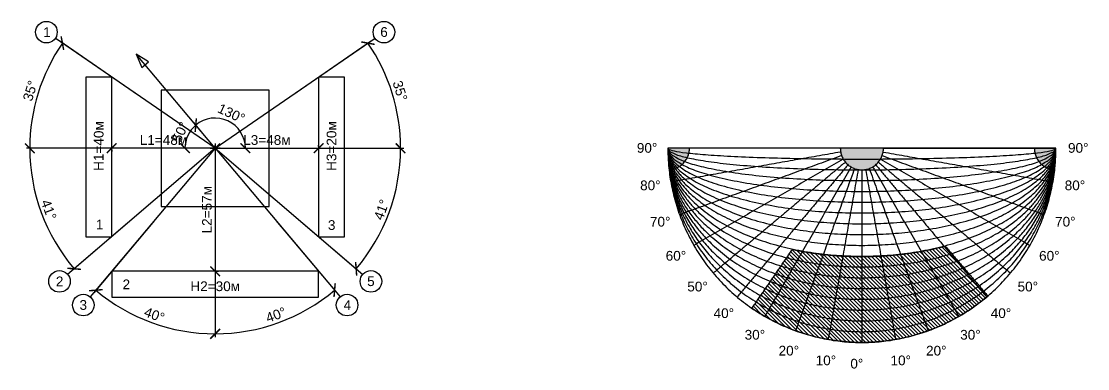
# Model space of a CAD drawing. Header units: metres. Extents: x -136 to 1605, y -2105 to 333.
# Drawn here: x 210.1 to 704.7, y -902.1 to -741.2 of the extents above; entities that cross this region are included whole.
import ezdxf

# ---------------------------------------------------------------- set-up
doc = ezdxf.new("R2010")
doc.units = ezdxf.units.M
doc.layers.add('118', color=7, linetype='Continuous', true_color=0x000000)
doc.styles.add('Meters Architectural', font='arial.ttf')
doc.dimstyles.new('Meters Architectural', dxfattribs={"dimscale": 1.5, "dimtxt": 3, "dimasz": 3, "dimexe": 1, "dimexo": 0.5, "dimgap": 1, "dimtad": 1, "dimtoh": 1, "dimdec": 0, "dimzin": 1, "dimdsep": 46, "dimtxsty": 'Meters Architectural', "dimblk": 'ARCHTICK', "dimcen": 3, "dimdle": 1.5, "dimadec": 0, "dimazin": 1, "dimtfac": 1, "dimtdec": 4, "dimtix": 1, "dimtofl": 0, "dimtmove": 1, "dimatfit": 3, "dimldrblk": 'OPEN90', "dimfxl": 1, "dimtolj": 1, "dimtzin": 1, "dimarcsym": 0})

# ---------------------------------------------------------------- blocks, each defined once
blk = doc.blocks.new('_ArchTick')
at = {"color": 0, "linetype": 'ByBlock', "const_width": 0.15}
blk.add_lwpolyline([(-0.5, -0.5), (0.5, 0.5)], dxfattribs=at)
blk = doc.blocks.new('*D6')
at = {"layer": '118', "color": 0, "lineweight": -2}
for p, q in [((295.02, -794.06), (290.04, -788.13)), ((292.25, -800), (284.5, -800))]:
    blk.add_line(p, q, dxfattribs=at)
blk.add_arc((300, -800), 14, 130, 180, dxfattribs=at)
at = {"layer": 'Defpoints', "color": 0}
for p in [(288.3, -792.31), (295.5, -794.64), (293, -800), (300, -800), (300, -800)]:
    blk.add_point(p, dxfattribs=at)
at = {"layer": '118', "color": 0, "lineweight": -2, "xscale": 4.5, "yscale": 4.5, "zscale": 4.5}
for p, rotation in [((291, -789.28), 39.99999999999974), ((286, -800), 270)]:
    blk.add_blockref('_ArchTick', p, dxfattribs=dict(at, rotation=rotation))
at = {"layer": '118', "color": 0, "insert": (283.87, -792.48), "char_height": 4.5, "attachment_point": 5, "rotation": 65, "style": 'Meters Architectural'}
blk.add_mtext('\\A1;50%%d', dxfattribs=at)
blk = doc.blocks.new('_Open90')
at = {"color": 0, "linetype": 'ByBlock', "lineweight": -2}
for p, q in [((0, 0), (-1, 0)), ((-0.5, 0.5), (0, 0)), ((0, 0), (-0.5, -0.5))]:
    blk.add_line(p, q, dxfattribs=at)
blk = doc.blocks.new('*D7')
at = {"layer": '118', "color": 0, "lineweight": -2}
for p, q in [((295.02, -794.06), (290.04, -788.13)), ((307.75, -800), (315.5, -800))]:
    blk.add_line(p, q, dxfattribs=at)
blk.add_arc((300, -800), 14, 0, 130, dxfattribs=at)
at = {"layer": 'Defpoints', "color": 0}
for p in [(310.18, -790.39), (295.5, -794.64), (300, -800), (300, -800), (307, -800)]:
    blk.add_point(p, dxfattribs=at)
at = {"layer": '118', "color": 0, "lineweight": -2, "xscale": 4.5, "yscale": 4.5, "zscale": 4.5}
for p, rotation in [((291, -789.28), 219.9999999999997), ((314, -800), 270)]:
    blk.add_blockref('_ArchTick', p, dxfattribs=dict(at, rotation=rotation))
at = {"layer": '118', "color": 0, "insert": (307.52, -783.87), "char_height": 4.5, "attachment_point": 5, "rotation": 335, "style": 'Meters Architectural'}
blk.add_mtext('\\A1;130%%d', dxfattribs=at)
blk = doc.blocks.new('*D23')
at = {"layer": '118', "color": 0, "lineweight": -2}
for p, q in [((343.75, -800), (387.5, -800)), ((333.27, -828.42), (366.53, -856.83))]:
    blk.add_line(p, q, dxfattribs=at)
blk.add_arc((300, -800), 86, 319.4972, 0, dxfattribs=at)
at = {"layer": 'Defpoints', "color": 0}
for p in [(300, -800), (300, -800), (343, -800), (332.7, -827.93), (376.63, -839.05)]:
    blk.add_point(p, dxfattribs=at)
at = {"layer": '118', "color": 0, "lineweight": -2, "xscale": 4.5, "yscale": 4.5, "zscale": 4.5}
for p, rotation in [((386, -800), 90), ((365.39, -855.86), 229.4971516146678)]:
    blk.add_blockref('_ArchTick', p, dxfattribs=dict(at, rotation=rotation))
at = {"layer": '118', "color": 0, "insert": (377.16, -828.47), "char_height": 4.5, "attachment_point": 5, "rotation": 69.7486, "style": 'Meters Architectural'}
blk.add_mtext('\\A1;41%%d', dxfattribs=at)
blk = doc.blocks.new('*D24')
at = {"layer": '118', "color": 0, "lineweight": -2}
for p, q in [((336.05, -775.21), (372.1, -750.43)), ((343.75, -800), (387.5, -800))]:
    blk.add_line(p, q, dxfattribs=at)
blk.add_arc((300, -800), 86, 0, 34.5085, dxfattribs=at)
at = {"layer": 'Defpoints', "color": 0}
for p in [(335.43, -775.64), (384.27, -782.85), (300, -800), (300, -800), (343, -800)]:
    blk.add_point(p, dxfattribs=at)
at = {"layer": '118', "color": 0, "lineweight": -2, "xscale": 4.5, "yscale": 4.5, "zscale": 4.5}
for p, rotation in [((370.87, -751.28), 124.5085229876684), ((386, -800), 270)]:
    blk.add_blockref('_ArchTick', p, dxfattribs=dict(at, rotation=rotation))
at = {"layer": '118', "color": 0, "insert": (385.76, -773.37), "char_height": 4.5, "attachment_point": 5, "rotation": 287.2543, "style": 'Meters Architectural'}
blk.add_mtext('\\A1;35%%d', dxfattribs=at)
blk = doc.blocks.new('*D25')
at = {"layer": '118', "color": 0, "lineweight": -2}
for p, q in [((328.18, -833.46), (356.36, -866.93)), ((300, -843.75), (300, -887.5))]:
    blk.add_line(p, q, dxfattribs=at)
blk.add_arc((300, -800), 86, 270, 310.1009, dxfattribs=at)
at = {"layer": 'Defpoints', "color": 0}
for p in [(300, -800), (300, -800), (327.7, -832.89), (300, -843), (319.88, -883.67)]:
    blk.add_point(p, dxfattribs=at)
at = {"layer": '118', "color": 0, "lineweight": -2, "xscale": 4.5, "yscale": 4.5, "zscale": 4.5}
for p, rotation in [((355.4, -865.78), 40.10090754621241), ((300, -886), 179.9999999999999)]:
    blk.add_blockref('_ArchTick', p, dxfattribs=dict(at, rotation=rotation))
at = {"layer": '118', "color": 0, "insert": (328.18, -877.22), "char_height": 4.5, "attachment_point": 5, "rotation": 20.0505, "style": 'Meters Architectural'}
blk.add_mtext('\\A1;40%%d', dxfattribs=at)
blk = doc.blocks.new('*D26')
at = {"layer": '118', "color": 0, "lineweight": -2}
for p, q in [((271.82, -833.46), (243.64, -866.93)), ((300, -843.75), (300, -887.5))]:
    blk.add_line(p, q, dxfattribs=at)
blk.add_arc((300, -800), 86, 229.8991, 270, dxfattribs=at)
at = {"layer": 'Defpoints', "color": 0}
for p in [(300, -800), (300, -800), (272.3, -832.89), (300, -843), (261.31, -876.81)]:
    blk.add_point(p, dxfattribs=at)
at = {"layer": '118', "color": 0, "lineweight": -2, "xscale": 4.5, "yscale": 4.5, "zscale": 4.5, "rotation": 139.8990924537877}
blk.add_blockref('_ArchTick', (244.6, -865.78), dxfattribs=at)
at = {"layer": '118', "color": 0, "lineweight": -2, "xscale": 4.5, "yscale": 4.5, "zscale": 4.5}
blk.add_blockref('_ArchTick', (300, -886), dxfattribs=at)
at = {"layer": '118', "color": 0, "insert": (271.82, -877.22), "char_height": 4.5, "attachment_point": 5, "rotation": 339.9495, "style": 'Meters Architectural'}
blk.add_mtext('\\A1;40%%d', dxfattribs=at)
blk = doc.blocks.new('*D39')
at = {"layer": '118', "color": 0, "lineweight": -2}
for p, q in [((263.95, -775.21), (227.9, -750.43)), ((256.25, -800), (212.5, -800))]:
    blk.add_line(p, q, dxfattribs=at)
blk.add_arc((300, -800), 86, 145.4915, 180, dxfattribs=at)
at = {"layer": 'Defpoints', "color": 0}
for p in [(220.84, -766.39), (264.57, -775.64), (257, -800), (300, -800), (300, -800)]:
    blk.add_point(p, dxfattribs=at)
at = {"layer": '118', "color": 0, "lineweight": -2, "xscale": 4.5, "yscale": 4.5, "zscale": 4.5}
for p, rotation in [((229.13, -751.28), 55.49147701233161), ((214, -800), 270)]:
    blk.add_blockref('_ArchTick', p, dxfattribs=dict(at, rotation=rotation))
at = {"layer": '118', "color": 0, "insert": (214.24, -773.37), "char_height": 4.5, "attachment_point": 5, "rotation": 72.7457, "style": 'Meters Architectural'}
blk.add_mtext('\\A1;35%%d', dxfattribs=at)
blk = doc.blocks.new('*D40')
at = {"layer": '118', "color": 0, "lineweight": -2}
for p, q in [((256.25, -800), (212.5, -800)), ((266.73, -828.42), (233.47, -856.83))]:
    blk.add_line(p, q, dxfattribs=at)
blk.add_arc((300, -800), 86, 180, 220.5028, dxfattribs=at)
at = {"layer": 'Defpoints', "color": 0}
for p in [(257, -800), (300, -800), (300, -800), (216.38, -820.08), (267.3, -827.93)]:
    blk.add_point(p, dxfattribs=at)
at = {"layer": '118', "color": 0, "lineweight": -2, "xscale": 4.5, "yscale": 4.5, "zscale": 4.5}
for p, rotation in [((214, -800), 90.00000000000014), ((234.61, -855.86), 310.5028483853322)]:
    blk.add_blockref('_ArchTick', p, dxfattribs=dict(at, rotation=rotation))
at = {"layer": '118', "color": 0, "insert": (222.84, -828.47), "char_height": 4.5, "attachment_point": 5, "rotation": 290.2514, "style": 'Meters Architectural'}
blk.add_mtext('\\A1;41%%d', dxfattribs=at)
blk = doc.blocks.new('*D45')
at = {"layer": '118', "color": 0, "lineweight": -2}
for p, q in [((297.75, -800), (350.25, -800)), ((300, -799.25), (300, -798.5)), ((348, -799.25), (348, -798.5))]:
    blk.add_line(p, q, dxfattribs=at)
at = {"layer": 'Defpoints', "color": 0}
for p in [(300, -800), (348, -800), (348, -800)]:
    blk.add_point(p, dxfattribs=at)
at = {"layer": '118', "color": 0, "lineweight": -2, "xscale": 4.5, "yscale": 4.5, "zscale": 4.5, "rotation": 180}
blk.add_blockref('_ArchTick', (300, -800), dxfattribs=at)
at = {"layer": '118', "color": 0, "lineweight": -2, "xscale": 4.5, "yscale": 4.5, "zscale": 4.5}
blk.add_blockref('_ArchTick', (348, -800), dxfattribs=at)
at = {"layer": '118', "color": 0, "insert": (324, -796.20275), "char_height": 4.5, "attachment_point": 5, "style": 'Meters Architectural'}
blk.add_mtext('\\A1;L3=48м', dxfattribs=at)
blk = doc.blocks.new('*D46')
at = {"layer": '118', "color": 0, "lineweight": -2}
for p, q in [((300, -797.75), (300, -859.25)), ((300.75, -800), (301.5, -800)), ((300.75, -857), (301.5, -857))]:
    blk.add_line(p, q, dxfattribs=at)
at = {"layer": 'Defpoints', "color": 0}
for p in [(300, -800), (300, -857), (300, -857)]:
    blk.add_point(p, dxfattribs=at)
at = {"layer": '118', "color": 0, "lineweight": -2, "xscale": 4.5, "yscale": 4.5, "zscale": 4.5}
for p, rotation in [((300, -800), 90), ((300, -857), 270)]:
    blk.add_blockref('_ArchTick', p, dxfattribs=dict(at, rotation=rotation))
at = {"layer": '118', "color": 0, "insert": (296.20275, -828.5), "char_height": 4.5, "attachment_point": 5, "rotation": 90, "style": 'Meters Architectural'}
blk.add_mtext('\\A1;L2=57м', dxfattribs=at)
blk = doc.blocks.new('*D47')
at = {"layer": '118', "color": 0, "lineweight": -2}
for p, q in [((302.25, -800), (249.75, -800)), ((252, -800.75), (252, -801.5)), ((300, -800.75), (300, -801.5))]:
    blk.add_line(p, q, dxfattribs=at)
at = {"layer": 'Defpoints', "color": 0}
for p in [(252, -800), (252, -800), (300, -800)]:
    blk.add_point(p, dxfattribs=at)
at = {"layer": '118', "color": 0, "lineweight": -2, "xscale": 4.5, "yscale": 4.5, "zscale": 4.5, "rotation": 180}
blk.add_blockref('_ArchTick', (252, -800), dxfattribs=at)
at = {"layer": '118', "color": 0, "lineweight": -2, "xscale": 4.5, "yscale": 4.5, "zscale": 4.5}
blk.add_blockref('_ArchTick', (300, -800), dxfattribs=at)
at = {"layer": '118', "color": 0, "insert": (276, -796.20275), "char_height": 4.5, "attachment_point": 5, "style": 'Meters Architectural'}
blk.add_mtext('\\A1;L1=48м', dxfattribs=at)

msp = doc.modelspace()

# ---------------------------------------------------------------- hatches: boundary and pattern name
at = {"layer": '118', "true_color": 0xffffff}
for points in [[(520, -800), (510, -800), (510.03, -802.46), (510.14, -804.95), (510.31, -807.46), (510.56, -809.98), (510.77, -809.97), (510.99, -809.95), (511.21, -809.93), (511.43, -809.9), (511.66, -809.86), (511.88, -809.82), (512.1, -809.78), (512.33, -809.73), (512.55, -809.67), (512.77, -809.61), (513, -809.54), (513.22, -809.47), (513.45, -809.39), (513.67, -809.3), (513.89, -809.21), (514.11, -809.12), (514.33, -809.01), (514.55, -808.91), (514.76, -808.79), (514.97, -808.68), (515.18, -808.55), (515.39, -808.42), (515.6, -808.29), (515.8, -808.15), (516, -808), (516.2, -807.85), (516.39, -807.69), (516.58, -807.53), (516.76, -807.36), (516.95, -807.19), (517.12, -807.02), (517.3, -806.84), (517.46, -806.66), (517.63, -806.47), (517.78, -806.28), (517.94, -806.08), (518.09, -805.88), (518.23, -805.68), (518.37, -805.48), (518.5, -805.27), (518.62, -805.06), (518.75, -804.85), (518.86, -804.63), (518.97, -804.42), (519.08, -804.2), (519.17, -803.98), (519.27, -803.76), (519.35, -803.54), (519.43, -803.31), (519.51, -803.09), (519.58, -802.87), (519.64, -802.64), (519.7, -802.42), (519.76, -802.19), (519.8, -801.97), (519.85, -801.75), (519.88, -801.52), (519.91, -801.3), (519.94, -801.08), (519.96, -800.86), (519.98, -800.64), (519.99, -800.43), (520, -800.21)], [(610, -800), (590, -800), (590, -800.22), (590.01, -800.45), (590.02, -800.67), (590.04, -800.9), (590.06, -801.13), (590.09, -801.36), (590.13, -801.59), (590.17, -801.82), (590.21, -802.05), (590.26, -802.29), (590.32, -802.52), (590.39, -802.75), (590.46, -802.98), (590.53, -803.22), (590.61, -803.45), (590.7, -803.68), (590.8, -803.91), (590.9, -804.14), (591, -804.37), (591.12, -804.59), (591.24, -804.82), (591.36, -805.04), (591.49, -805.26), (591.63, -805.47), (591.77, -805.68), (591.92, -805.89), (592.08, -806.1), (592.24, -806.3), (592.4, -806.5), (592.57, -806.7), (592.75, -806.89), (592.93, -807.07), (593.11, -807.25), (593.3, -807.43), (593.5, -807.6), (593.7, -807.76), (593.9, -807.92), (594.11, -808.08), (594.32, -808.23), (594.53, -808.37), (594.74, -808.51), (594.96, -808.64), (595.18, -808.76), (595.41, -808.88), (595.63, -809), (595.86, -809.1), (596.09, -809.2), (596.32, -809.3), (596.55, -809.39), (596.78, -809.47), (597.02, -809.54), (597.25, -809.61), (597.48, -809.68), (597.71, -809.74), (597.95, -809.79), (598.18, -809.83), (598.41, -809.87), (598.64, -809.91), (598.87, -809.94), (599.1, -809.96), (599.33, -809.98), (599.55, -809.99), (599.78, -810), (600, -810), (600.22, -810), (600.45, -809.99), (600.67, -809.98), (600.9, -809.96), (601.13, -809.94), (601.36, -809.91), (601.59, -809.87), (601.82, -809.83), (602.05, -809.79), (602.29, -809.74), (602.52, -809.68), (602.75, -809.61), (602.98, -809.54), (603.22, -809.47), (603.45, -809.39), (603.68, -809.3), (603.91, -809.2), (604.14, -809.1), (604.37, -809), (604.59, -808.88), (604.82, -808.76), (605.04, -808.64), (605.26, -808.51), (605.47, -808.37), (605.68, -808.23), (605.89, -808.08), (606.1, -807.92), (606.3, -807.76), (606.5, -807.6), (606.7, -807.43), (606.89, -807.25), (607.07, -807.07), (607.25, -806.89), (607.43, -806.7), (607.6, -806.5), (607.76, -806.3), (607.92, -806.1), (608.08, -805.89), (608.23, -805.68), (608.37, -805.47), (608.51, -805.26), (608.64, -805.04), (608.76, -804.82), (608.88, -804.59), (609, -804.37), (609.1, -804.14), (609.2, -803.91), (609.3, -803.68), (609.39, -803.45), (609.47, -803.22), (609.54, -802.98), (609.61, -802.75), (609.68, -802.52), (609.74, -802.29), (609.79, -802.05), (609.83, -801.82), (609.87, -801.59), (609.91, -801.36), (609.94, -801.13), (609.96, -800.9), (609.98, -800.67), (609.99, -800.45), (610, -800.22)], [(689.44, -809.98), (689.69, -807.46), (689.86, -804.95), (689.97, -802.46), (690, -800), (680, -800), (680, -800.21), (680.01, -800.43), (680.02, -800.64), (680.04, -800.86), (680.06, -801.08), (680.09, -801.3), (680.12, -801.52), (680.15, -801.75), (680.2, -801.97), (680.24, -802.19), (680.3, -802.42), (680.36, -802.64), (680.42, -802.87), (680.49, -803.09), (680.57, -803.31), (680.65, -803.54), (680.73, -803.76), (680.83, -803.98), (680.92, -804.2), (681.03, -804.42), (681.14, -804.63), (681.25, -804.85), (681.38, -805.06), (681.5, -805.27), (681.63, -805.48), (681.77, -805.68), (681.91, -805.88), (682.06, -806.08), (682.22, -806.28), (682.37, -806.47), (682.54, -806.66), (682.7, -806.84), (682.88, -807.02), (683.05, -807.19), (683.24, -807.36), (683.42, -807.53), (683.61, -807.69), (683.8, -807.85), (684, -808), (684.2, -808.15), (684.4, -808.29), (684.61, -808.42), (684.82, -808.55), (685.03, -808.68), (685.24, -808.79), (685.45, -808.91), (685.67, -809.01), (685.89, -809.12), (686.11, -809.21), (686.33, -809.3), (686.55, -809.39), (686.78, -809.47), (687, -809.54), (687.23, -809.61), (687.45, -809.67), (687.67, -809.73), (687.9, -809.78), (688.12, -809.82), (688.34, -809.86), (688.57, -809.9), (688.79, -809.93), (689.01, -809.95), (689.23, -809.97)]]:
    msp.add_hatch(color=7, dxfattribs=at).paths.add_polyline_path(points, flags=0)
at = {"layer": '118', "true_color": 0xd671f5, "extrusion": (0, 0, -1)}
h = msp.add_hatch(dxfattribs=at)
h.set_pattern_fill('Hatch1', color=201, scale=10, angle=45, style=0, pattern_type=2)
h.set_pattern_definition([(45, (-1e-13, -1e-13), (-0.8838835, 0.8838835), [])])
h.paths.add_polyline_path([(-658.45, -868.43), (-656.84, -869.78), (-655.19, -871.09), (-653.52, -872.36), (-651.82, -873.58), (-650.1, -874.77), (-648.35, -875.91), (-646.58, -877.01), (-644.79, -878.06), (-642.99, -879.07), (-641.16, -880.03), (-639.33, -880.95), (-637.47, -881.83), (-635.61, -882.65), (-633.74, -883.44), (-631.86, -884.17), (-629.97, -884.86), (-628.07, -885.51), (-626.18, -886.11), (-624.28, -886.66), (-622.38, -887.17), (-620.48, -887.64), (-618.58, -888.06), (-616.68, -888.44), (-614.79, -888.78), (-612.91, -889.07), (-611.03, -889.32), (-609.17, -889.53), (-607.31, -889.7), (-605.46, -889.83), (-603.63, -889.93), (-601.81, -889.98), (-600, -890), (-596.88, -889.95), (-595.31, -889.88), (-593.73, -889.78), (-592.14, -889.66), (-590.54, -889.5), (-588.93, -889.32), (-587.32, -889.1), (-585.7, -888.86), (-584.08, -888.58), (-582.45, -888.27), (-580.82, -887.93), (-579.19, -887.56), (-577.55, -887.16), (-575.92, -886.72), (-574.28, -886.25), (-572.65, -885.74), (-571.02, -885.21), (-569.39, -884.64), (-567.77, -884.03), (-566.15, -883.39), (-564.54, -882.72), (-562.94, -882.02), (-561.35, -881.28), (-559.76, -880.5), (-558.19, -879.7), (-556.62, -878.86), (-555.07, -877.98), (-553.53, -877.08), (-552.01, -876.14), (-550.5, -875.17), (-549.01, -874.16), (-567.78, -846.87), (-571.84, -847.67), (-575.92, -848.36), (-580.01, -848.94), (-584.08, -849.4), (-588.13, -849.76), (-592.14, -850), (-596.1, -850.15), (-600, -850.19), (-604.7, -850.13), (-609.48, -849.92), (-614.32, -849.55), (-619.21, -849.04), (-624.12, -848.36), (-629.02, -847.51), (-631.46, -847.03), (-633.89, -846.5), (-636.31, -845.93), (-638.71, -845.32)], flags=0)

# ---------------------------------------------------------------- linework, layer by layer
at = {"layer": '118'}
for p, q in [((300, -800), (225.84, -749.01)), ((300, -800), (225.84, -749.01)), ((300, -800), (374.16, -749.01)), ((300, -800), (374.16, -749.01)), ((300, -800), (231.57, -858.45)), ((300, -800), (231.57, -858.45)), ((300, -800), (242.03, -868.84)), ((300, -800), (242.03, -868.84)), ((300, -800), (368.43, -858.45)), ((300, -800), (357.97, -868.84)), ((300, -800), (368.43, -858.45)), ((300, -800), (357.97, -868.84)), ((690, -800), (510, -800))]:
    msp.add_line(p, q, dxfattribs=at)
msp.add_lwpolyline([(300, -800), (263.36, -756.34), (265.99, -762.58), (269.06, -760.01), (263.36, -756.34)], dxfattribs=at)
for points in [[(240, -841), (252, -841), (252, -767), (240, -767)], [(348, -841), (360, -841), (360, -767), (348, -767)], [(275, -827), (325, -827), (325, -773), (275, -773)], [(252, -869), (348, -869), (348, -857), (252, -857)]]:
    msp.add_lwpolyline(points, close=True, dxfattribs=at)
for centre in [(221.72, -746.18), (378.28, -746.18), (227.76, -861.7), (372.24, -861.7), (238.81, -872.67), (361.19, -872.67)]:
    msp.add_circle(centre, 5, dxfattribs=at)
for points, weights, knots in [([(510, -800), (510, -805), (600, -805), (690, -805), (690, -800)], [1, 0.707106781187, 1, 0.707106781187, 1], [0, 0, 0, 1.570796, 1.570796, 3.141593, 3.141593, 3.141593]), ([(510, -800), (510, -890), (600, -890), (690, -890), (690, -800)], [1, 0.707106781187, 1, 0.707106781187, 1], [0, 0, 0, 141.371669, 141.371669, 282.743339, 282.743339, 282.743339]), ([(510, -800), (510, -885), (600, -885), (690, -885), (690, -800)], [1, 0.707106781187, 1, 0.707106781187, 1], [0, 0, 0, 1.570796, 1.570796, 3.141593, 3.141593, 3.141593]), ([(510, -800), (510, -880), (600, -880), (690, -880), (690, -800)], [1, 0.707106781187, 1, 0.707106781187, 1], [0, 0, 0, 1.570796, 1.570796, 3.141593, 3.141593, 3.141593]), ([(510, -800), (510, -875), (600, -875), (690, -875), (690, -800)], [1, 0.707106781187, 1, 0.707106781187, 1], [0, 0, 0, 1.570796, 1.570796, 3.141593, 3.141593, 3.141593]), ([(510, -800), (510, -870), (600, -870), (690, -870), (690, -800)], [1, 0.707106781187, 1, 0.707106781187, 1], [0, 0, 0, 1.570796, 1.570796, 3.141593, 3.141593, 3.141593]), ([(510, -800), (510, -865), (600, -865), (690, -865), (690, -800)], [1, 0.707106781187, 1, 0.707106781187, 1], [0, 0, 0, 1.570796, 1.570796, 3.141593, 3.141593, 3.141593]), ([(510, -800), (510, -860), (600, -860), (690, -860), (690, -800)], [1, 0.707106781187, 1, 0.707106781187, 1], [0, 0, 0, 1.570796, 1.570796, 3.141593, 3.141593, 3.141593]), ([(510, -800), (510, -855), (600, -855), (690, -855), (690, -800)], [1, 0.707106781187, 1, 0.707106781187, 1], [0, 0, 0, 1.570796, 1.570796, 3.141593, 3.141593, 3.141593]), ([(510, -800), (510, -850), (600, -850), (690, -850), (690, -800)], [1, 0.707106781187, 1, 0.707106781187, 1], [0, 0, 0, 1.570796, 1.570796, 3.141593, 3.141593, 3.141593]), ([(510, -800), (510, -845), (600, -845), (690, -845), (690, -800)], [1, 0.707106781187, 1, 0.707106781187, 1], [0, 0, 0, 1.570796, 1.570796, 3.141593, 3.141593, 3.141593]), ([(510, -800), (510, -840), (600, -840), (690, -840), (690, -800)], [1, 0.707106781187, 1, 0.707106781187, 1], [0, 0, 0, 1.570796, 1.570796, 3.141593, 3.141593, 3.141593]), ([(510, -800), (510, -835), (600, -835), (690, -835), (690, -800)], [1, 0.707106781187, 1, 0.707106781187, 1], [0, 0, 0, 1.570796, 1.570796, 3.141593, 3.141593, 3.141593]), ([(510, -800), (510, -830), (600, -830), (690, -830), (690, -800)], [1, 0.707106781187, 1, 0.707106781187, 1], [0, 0, 0, 1.570796, 1.570796, 3.141593, 3.141593, 3.141593]), ([(510, -800), (510, -825), (600, -825), (690, -825), (690, -800)], [1, 0.707106781187, 1, 0.707106781187, 1], [0, 0, 0, 1.570796, 1.570796, 3.141593, 3.141593, 3.141593]), ([(510, -800), (510, -820), (600, -820), (690, -820), (690, -800)], [1, 0.707106781187, 1, 0.707106781187, 1], [0, 0, 0, 1.570796, 1.570796, 3.141593, 3.141593, 3.141593]), ([(510, -800), (510, -815), (600, -815), (690, -815), (690, -800)], [1, 0.707106781187, 1, 0.707106781187, 1], [0, 0, 0, 1.570796, 1.570796, 3.141593, 3.141593, 3.141593]), ([(510, -800), (510, -810), (600, -810), (690, -810), (690, -800)], [1, 0.707106781187, 1, 0.707106781187, 1], [0, 0, 0, 1.570796, 1.570796, 3.141593, 3.141593, 3.141593]), ([(590, -800), (590, -810), (600, -810), (610, -810), (610, -800)], [1, 0.707106781187, 1, 0.707106781187, 1], [150, 150, 150, 165.707963, 165.707963, 181.415927, 181.415927, 181.415927]), ([(590, -800), (590, -810), (600, -810), (610, -810), (610, -800)], [1, 0.707106781187, 1, 0.707106781187, 1], [0, 0, 0, 15.707963, 15.707963, 31.415927, 31.415927, 31.415927]), ([(567.78, -846.87), (583.34, -850.19), (600, -850.19), (620.34, -850.19), (638.71, -845.32)], [0.860748384192, 0.89604358071, 0.964760120197, 0.882169854361, 0.84785867722], [-152.5984839, -152.5984839, -152.5984839, -152.2164934, -152.2164934, -151.7573799, -151.7573799, -151.7573799]), ([(658.45, -868.43), (633.21, -890), (600, -890), (572.05, -890), (549.01, -874.16)], [0.854869362387, 0.867435739361, 1, 0.886013865284, 0.860748384192], [-304.726769, -304.726769, -304.726769, -240.741571, -240.741571, -185.723533, -185.723533, -185.723533])]:
    msp.add_rational_spline(points, weights, degree=2, knots=knots, dxfattribs=at)
for points in [[(590, -800), (550, -800), (510, -800)], [(520, -800), (515, -800), (510, -800)], [(610, -800), (600, -800), (590, -800)], [(610, -800), (650, -800), (690, -800)], [(690, -800), (685, -800), (680, -800)], [(590.15, -801.74), (550.76, -808.68), (511.37, -815.63)], [(590.6, -803.42), (553.02, -817.1), (515.43, -830.78)], [(591.34, -805), (556.7, -825), (522.06, -845)], [(608.66, -805), (643.3, -825), (677.94, -845)], [(609.4, -803.42), (646.98, -817.1), (684.57, -830.78)], [(609.85, -801.74), (649.24, -808.68), (688.63, -815.63)], [(592.34, -806.43), (561.7, -832.14), (531.06, -857.85)], [(593.57, -807.66), (567.86, -838.3), (542.15, -868.94)], [(595, -808.66), (575, -843.3), (555, -877.94)], [(596.58, -809.4), (582.9, -846.98), (569.22, -884.57)], [(598.26, -809.85), (591.32, -849.24), (584.37, -888.63)], [(600, -810), (600, -850), (600, -890)], [(601.74, -809.85), (608.68, -849.24), (615.63, -888.63)], [(603.42, -809.4), (617.1, -846.98), (630.78, -884.57)], [(605, -808.66), (625, -843.3), (645, -877.94)], [(606.43, -807.66), (632.14, -838.3), (657.85, -868.94)], [(607.66, -806.43), (638.3, -832.14), (668.94, -857.85)], [(638.71, -845.32), (648.58, -856.87), (658.45, -868.43)], [(549.01, -874.16), (558.4, -860.52), (567.78, -846.87)]]:
    msp.add_open_spline(points, degree=2, dxfattribs=at)
for points, weights in [([(510, -800), (510, -805.01), (510.56, -809.98)], [1, 0.977471759572, 0.958409093518]), ([(510.56, -809.98), (520, -809.46), (520, -800)], [0.958409093518, 0.704013490884, 0.97985076756]), ([(680, -800), (680, -809.46), (689.44, -809.98)], [1, 0.718490523447, 0.978117408536]), ([(689.44, -809.98), (690, -805.01), (690, -800)], [0.958409093518, 0.977471759572, 1])]:
    msp.add_rational_spline(points, weights, degree=2, dxfattribs=at)
msp.add_point((300, -800), dxfattribs=at)

# ---------------------------------------------------------------- texts
at = {"layer": '118', "char_height": 4.5, "attachment_point": 1, "style": 'Meters Architectural'}
for s, insert, width in [('1', (220.21, -743.93), 13.6957), ('6', (376.57, -743.88), 15.4076), ('90°', (495.61, -797.58), 27.0978), ('90°', (695.61, -797.58), 27.0978), ('80°', (497.13, -814.94), 27.0978), ('80°', (694.09, -814.94), 27.0978), ('1', (244.66, -833.09), 13.6957), ('3', (352.3, -833.34), 15.4076), ('70°', (501.68, -831.78), 27.0978), ('70°', (689.62, -831.78), 27.0978), ('60°', (508.99, -847.58), 27.0978), ('60°', (682.2, -847.58), 27.0978), ('2', (226.1, -859.45), 15.3098), ('5', (370.49, -859.37), 15.5054), ('2', (257.04, -860.82), 15.3098), ('H2=30м', (288.51, -861.7), 54), ('50°', (519.01, -861.85), 27.0978), ('50°', (672.22, -861.85), 27.0978), ('3', (237.08, -870.37), 15.4076), ('4', (359.57, -870.42), 15.3587), ('40°', (531.21, -874.18), 27.0978), ('40°', (659.77, -874.18), 27.0978), ('30°', (545.61, -884.18), 27.0978), ('30°', (645.61, -884.18), 27.0978), ('20°', (561.36, -891.55), 27.0978), ('20°', (629.76, -891.55), 27.0978), ('10°', (578.55, -896.06), 27.0978), ('0°', (594.65, -897.58), 20.1522), ('10°', (613.28, -896.06), 27.0978)]:
    msp.add_mtext(s, dxfattribs=dict(at, insert=insert, width=width))
at = {"layer": '118', "char_height": 4.5, "width": 54, "attachment_point": 1, "rotation": 90, "style": 'Meters Architectural'}
for s, insert in [('H1=40м', (243.7, -810.49)), ('H3=20м', (351.7, -810.49))]:
    msp.add_mtext(s, dxfattribs=dict(at, insert=insert))

# ---------------------------------------------------------------- dimensions: what is measured, and where the dimension line sits
at = {"layer": '118'}
for base, line1, line2, picture, middle in [((220.84, -766.39), ((264.57, -775.64), (300, -800)), ((300, -800), (257, -800)), '*D39', (214.24, -773.37)), ((384.27, -782.85), ((335.43, -775.64), (300, -800)), ((300, -800), (343, -800)), '*D24', (385.76, -773.37)), ((310.18, -790.39), ((295.5, -794.64), (300, -800)), ((300, -800), (307, -800)), '*D7', (307.52, -783.87)), ((288.3, -792.31), ((295.5, -794.64), (300, -800)), ((300, -800), (293, -800)), '*D6', (283.87, -792.48)), ((216.38, -820.08), ((257, -800), (300, -800)), ((300, -800), (267.3, -827.93)), '*D40', (222.84, -828.47)), ((261.31, -876.81), ((300, -843), (300, -800)), ((300, -800), (272.3, -832.89)), '*D26', (271.82, -877.22)), ((319.88, -883.67), ((327.7, -832.89), (300, -800)), ((300, -800), (300, -843)), '*D25', (328.18, -877.22)), ((376.63, -839.05), ((332.7, -827.93), (300, -800)), ((300, -800), (343, -800)), '*D23', (377.16, -828.47))]:
    dim = msp.add_angular_dim_2l(base=base, line1=line1, line2=line2, dimstyle='Meters Architectural', override={"dimtad": 1, "dimtxsty": 'Meters Architectural', "dimblk": 'ArchTick', "dimsah": 0}, dxfattribs=at)
    dim.commit()
    dim.dimension.update_dxf_attribs({"geometry": picture, "text_midpoint": middle})
for base, p2, angle, text, picture, middle in [((252, -800), (252, -800), 180, 'L1=48м', '*D47', (276, -796.2)), ((300, -857), (300, -857), 270, 'L2=57м', '*D46', (296.2, -828.5))]:
    dim = msp.add_linear_dim(base=base, p1=(300, -800), p2=p2, angle=angle, text=text, dimstyle='Meters Architectural', override={"dimscale": 1.5, "dimtxt": 3, "dimasz": 3, "dimexe": 1, "dimexo": 0.5, "dimgap": 1, "dimtad": 1, "dimtih": 0, "dimtoh": 0, "dimdec": 0, "dimlfac": 1, "dimzin": 1, "dimtxsty": 'Meters Architectural', "dimblk": 'ArchTick', "dimsah": 0, "dimcen": 3, "dimdle": 1.5, "dimazin": 1, "dimtix": 0, "dimtmove": 0, "dimtzin": 1}, dxfattribs=at)
    dim.commit()
    dim.dimension.update_dxf_attribs({"geometry": picture, "text_midpoint": middle})
dim = msp.add_linear_dim(base=(348, -800), p1=(300, -800), p2=(348, -800), text='L3=48м', dimstyle='Meters Architectural', override={"dimscale": 1.5, "dimtxt": 3, "dimasz": 3, "dimexe": 1, "dimexo": 0.5, "dimgap": 1, "dimtad": 1, "dimtih": 0, "dimtoh": 0, "dimdec": 0, "dimlfac": 1, "dimzin": 1, "dimtxsty": 'Meters Architectural', "dimblk": 'ArchTick', "dimsah": 0, "dimcen": 3, "dimdle": 1.5, "dimazin": 1, "dimtix": 0, "dimtmove": 0, "dimtzin": 1}, dxfattribs=at)
dim.commit()
dim.dimension.update_dxf_attribs({"geometry": '*D45', "text_midpoint": (324, -796.2)})

doc.saveas('drawing.dxf')
